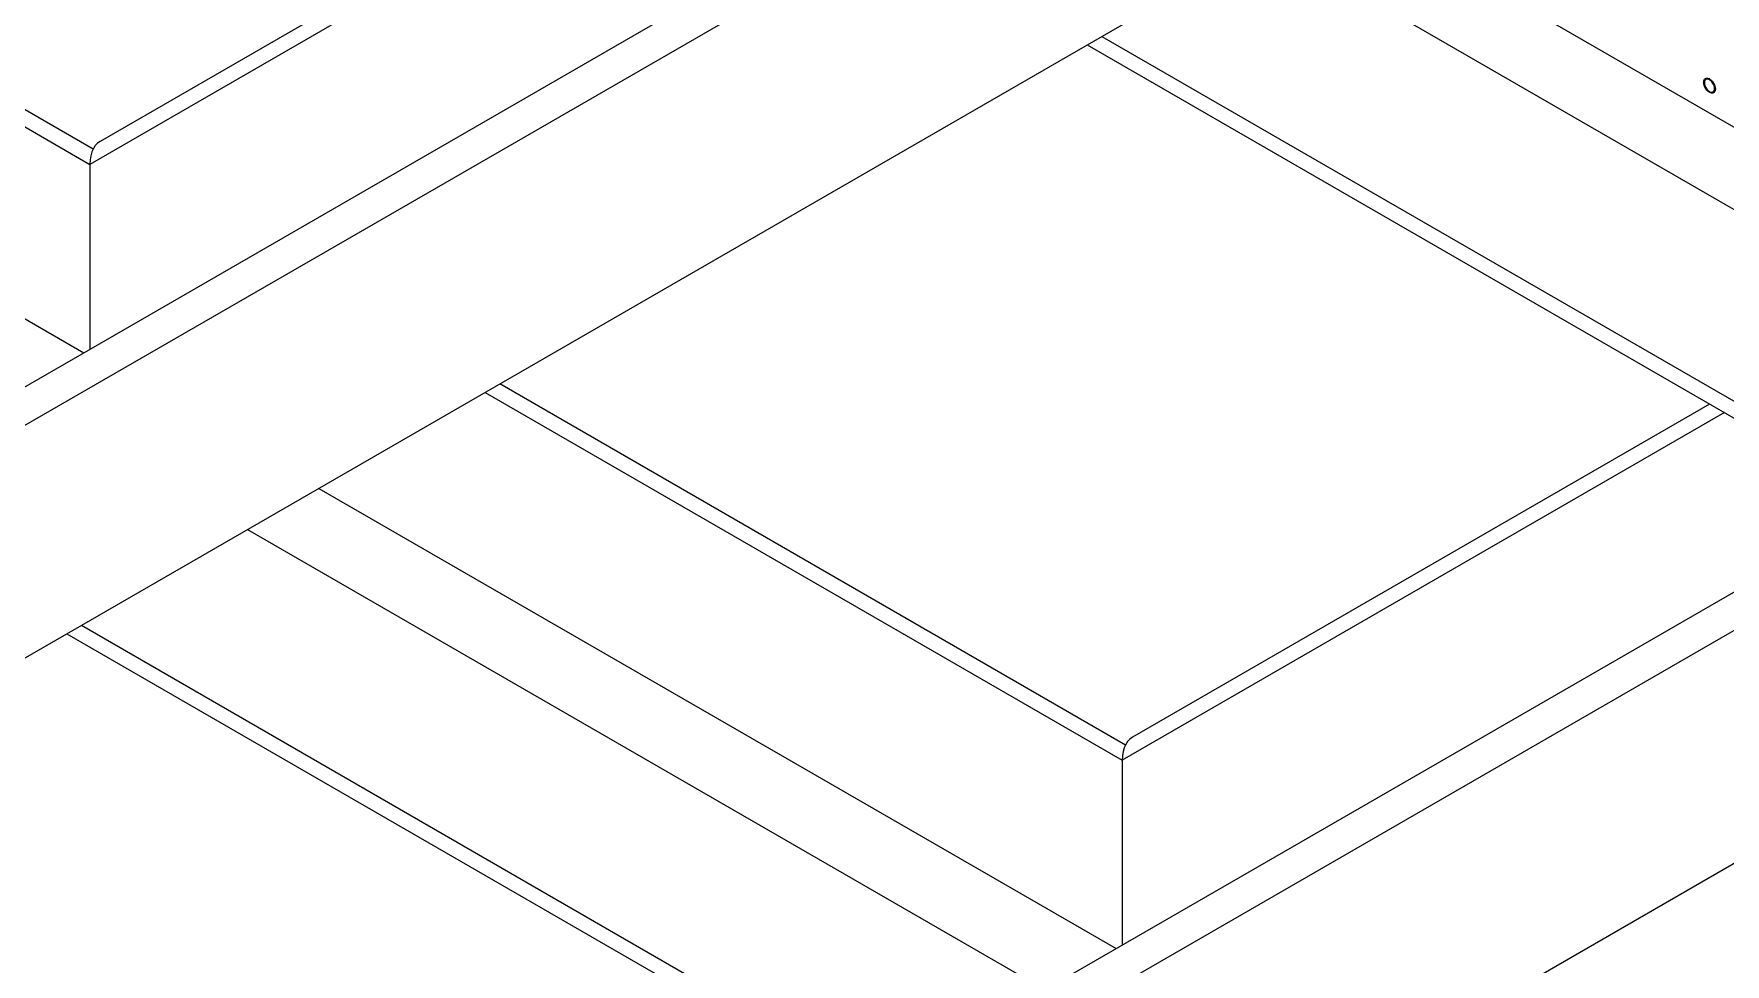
# Model space of a CAD drawing. Header units: millimetres. Extents: x 30 to 8380, y 30 to 5898.
# Drawn here: x 876 to 1380, y 4260 to 4537 of the extents above; entities that cross this region are included whole.
import ezdxf

# ---------------------------------------------------------------- set-up
doc = ezdxf.new("R2010")
doc.units = ezdxf.units.MM
doc.header["$LTSCALE"] = 10

msp = doc.modelspace()

# ---------------------------------------------------------------- linework, layer by layer
at = {"color": 7, "linetype": 'Continuous', "lineweight": 25}
for p, q in [((1211.1626141, 4626.508335), (783.3630114, 4379.5448811)), ((1211.1626141, 4615.0767636), (783.3630114, 4368.1133098)), ((893.9174802, 4502.4591464), (707.5123876, 4610.0685158)), ((1068.0150455, 4604.0637469), (896.0717737, 4504.803009)), ((843.4670878, 4333.415965), (1271.2666905, 4580.3794188)), ((1190.1543204, 4533.5542443), (1427.7405898, 4396.3986104)), ((892.9645625, 4497.9353369), (892.9645625, 4442.8165098)), ((1518.7540639, 4448.9395706), (1090.9544613, 4201.9761168)), ((1518.7540639, 4437.5079993), (1090.9544613, 4190.5445455)), ((1201.5089301, 4324.8903821), (1015.1038375, 4432.4997515)), ((1375.6064953, 4426.4949826), (1203.6632236, 4327.2342446)), ((1151.0585377, 4155.8472007), (1578.8581403, 4402.8106545)), ((886.0984045, 4358.0265003), (1123.6846739, 4220.8708664)), ((1200.5560123, 4320.3665725), (1200.5560123, 4265.2477455))]:
    msp.add_line(p, q, dxfattribs=at)
at = {"color": 8, "linetype": 'Continuous', "lineweight": 18}
for p, q in [((703.1177703, 4607.5315572), (892.9645625, 4497.9353369)), ((1072.4096629, 4601.5267883), (892.9645625, 4497.9353369)), ((653.6122502, 4578.9526288), (891.1985196, 4441.7969949)), ((1265.2596159, 4576.9116085), (1502.8458853, 4439.7559746)), ((1244.0446885, 4564.6644916), (1481.6309579, 4427.5088577)), ((1194.5472138, 4536.0902077), (1432.1334832, 4398.9345738)), ((1010.7092201, 4429.9627929), (1200.5560123, 4320.3665725)), ((1380.0011127, 4423.958024), (1200.5560123, 4320.3665725)), ((961.2037, 4401.3838645), (1198.7899694, 4264.2282306)), ((939.9887726, 4389.1367476), (1177.575042, 4251.9811137)), ((890.4912979, 4360.5624636), (1128.0775673, 4223.4068298))]:
    msp.add_line(p, q, dxfattribs=at)
at = {"color": 7, "linetype": 'Continuous', "lineweight": 25, "flags": 128}
for points in [[(1377.0675426, 4520.5316745), (1377.0007862, 4521.0816563), (1376.8064486, 4521.6598451), (1376.5017977, 4522.2148663), (1376.1139028, 4522.6974038), (1375.6772303, 4523.0645821), (1375.2305803, 4523.2837756), (1374.8136397, 4523.3355082), (1374.4634555, 4523.2151831), (1374.2111431, 4522.9334918), (1374.0791216, 4522.5154637), (1374.0791216, 4521.9982426), (1374.2111431, 4521.4277857), (1374.4634555, 4520.8547807), (1374.8136397, 4520.3301416), (1375.2305803, 4519.9004848), (1375.6772303, 4519.6039873), (1376.1139028, 4519.4669941), (1376.5017977, 4519.5016778), (1376.8064486, 4519.7049564), (1377.0007862, 4520.0587679), (1377.0675426, 4520.5316745)], [(896.0717737, 4504.803009), (896.0711642, 4504.802657), (895.2785891, 4504.2360508), (894.5902979, 4503.5132084), (894.0149463, 4502.6432199), (893.5597697, 4501.6370261), (893.2304922, 4500.5072803), (893.0312546, 4499.2681898), (892.9645625, 4497.9353369)], [(1203.6632236, 4327.2342446), (1203.6626141, 4327.2338927), (1202.8700389, 4326.6672865), (1202.1817477, 4325.944444), (1201.6063961, 4325.0744556), (1201.1512195, 4324.0682618), (1200.821942, 4322.938516), (1200.6227044, 4321.6994255), (1200.5560123, 4320.3665725)]]:
    msp.add_lwpolyline(points, dxfattribs=at)
at = {"color": 7, "linetype": 'Continuous', "lineweight": 18}
msp.add_open_spline([(1377.3322105, 4520.3785979), (1377.267154, 4519.865691), (1377.0753551, 4519.4665107), (1376.7715356, 4519.2106622), (1376.3782285, 4519.1171207), (1375.9246035, 4519.1928239), (1375.444304, 4519.432157), (1374.9729516, 4519.8173699), (1374.5455043, 4520.319893), (1374.1936639, 4520.9024567), (1373.9435249, 4521.5218546), (1373.8136388, 4522.1321491), (1373.8136388, 4522.6880772), (1373.9435249, 4523.1484084), (1374.1936639, 4523.479002), (1374.5455043, 4523.6553393), (1374.9729516, 4523.6643424), (1375.444304, 4523.5053433), (1375.9246035, 4523.1901344), (1376.3782285, 4522.7420933), (1376.7715356, 4522.1944491), (1377.0753551, 4521.5878182), (1377.267154, 4520.9671914), (1377.3327076, 4520.3785979), (1377.3199339, 4520.5718531), (1377.3327076, 4520.3785979)], degree=3, knots=[0, 0, 0, 0, 0.0434753482, 0.0869537415, 0.1304321347, 0.173910528, 0.2173889213, 0.2608673145, 0.3043457078, 0.347824101, 0.3913024943, 0.4347808876, 0.4782592808, 0.5217376741, 0.5652160674, 0.6086944606, 0.6521728539, 0.6956512472, 0.7391296404, 0.7826080337, 0.8260864269, 0.8695648202, 0.9130432135, 0.9565216067, 1, 1, 1, 1], dxfattribs=at)

doc.saveas('drawing.dxf')
